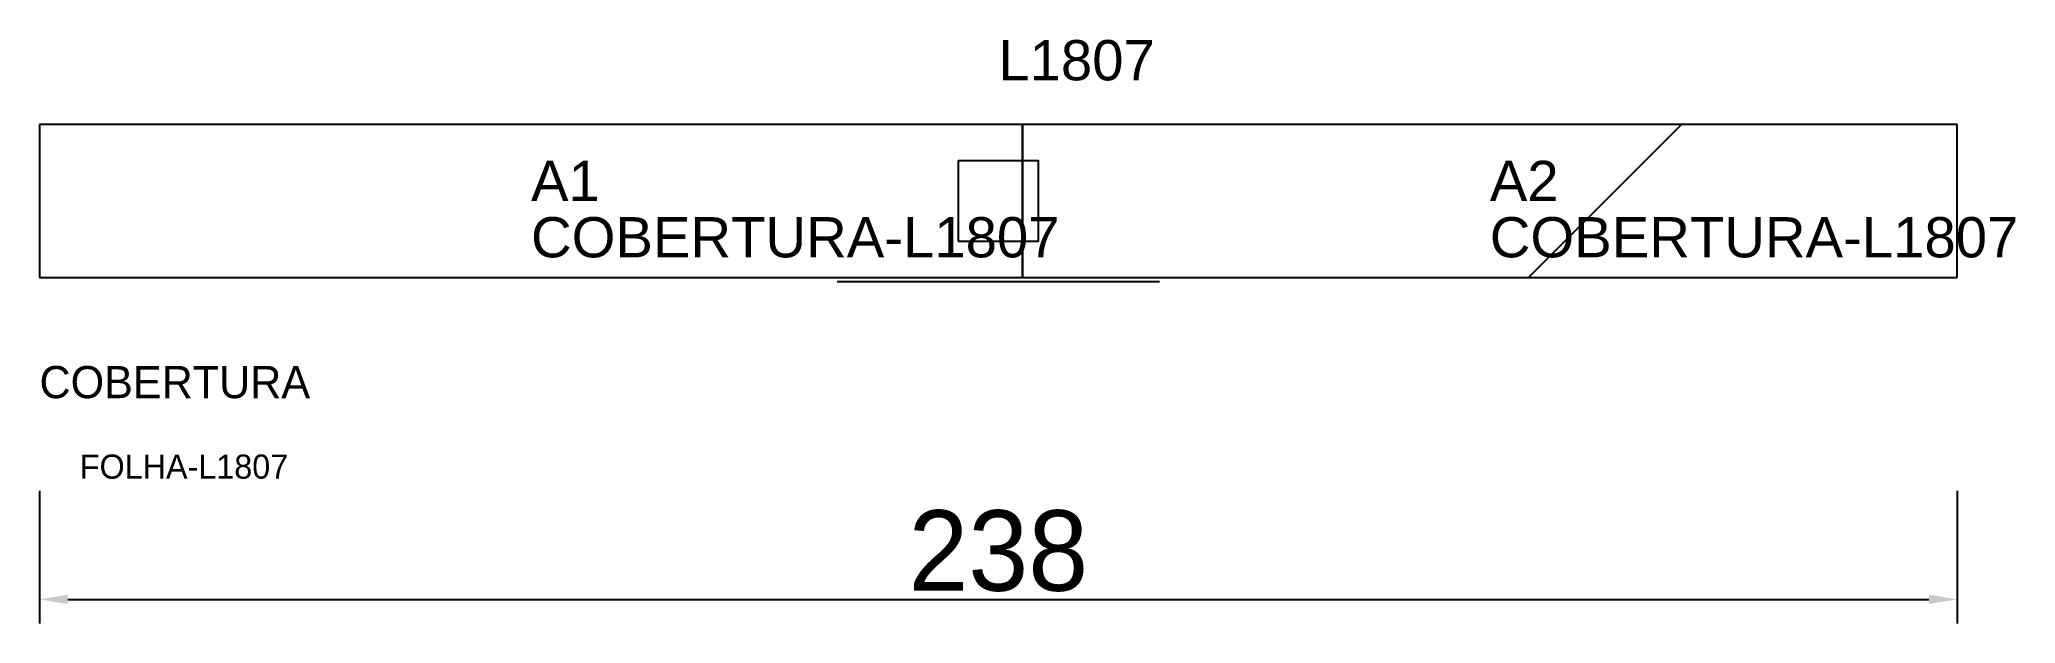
# Model space of a CAD drawing. Header units: metres. Extents: x 222 to 467, y 140 to 212.
import ezdxf

# ---------------------------------------------------------------- set-up
doc = ezdxf.new("R2010")
doc.units = ezdxf.units.M
for name, color, linetype in [('3', 3, 'CONTINUOUS'), ('AUX00', 7, 'CONTINUOUS'), ('COTA', 241, 'CONTINUOUS'), ('FOLHA', 255, 'CONTINUOUS'), ('Hachura', 251, 'CONTINUOUS'), ('NOMENCLATURA', 7, 'CONTINUOUS'), ('Nível', 160, 'CONTINUOUS'), ('Painéis', 200, 'CONTINUOUS'), ('Pilares', 5, 'CONTINUOUS'), ('SARR_2.2x7', 40, 'CONTINUOUS')]:
    doc.layers.add(name, color=color, linetype=linetype)
doc.styles.add('ARIAL', font='Arial.ttf')
doc.styles.add('STR_STANDARD', font='arial.ttf')
doc.dimstyles.new('EZ DXF', dxfattribs={"dimtxt": 10, "dimasz": 3.5, "dimexe": 3, "dimexo": 1.5, "dimgap": 1, "dimtad": 1, "dimdec": 1, "dimdsep": 46, "dimcen": 2.5, "dimazin": 3, "dimtfac": 1, "dimtmove": 0, "dimatfit": 3})

msp = doc.modelspace()

# ---------------------------------------------------------------- hatches: boundary and pattern name
at = {"layer": 'Hachura'}
h = msp.add_hatch(dxfattribs=at)
h.set_pattern_fill('ANSI31', scale=50)
h.paths.add_polyline_path([(222.2, 182.5), (460.2, 182.5), (460.2, 201.5), (222.2, 201.5)])
h = msp.add_hatch(dxfattribs=at)
h.set_pattern_fill('ANSI31', scale=50)
h.paths.add_polyline_path([(222.2, 182.5), (460.2, 182.5), (460.2, 201.5), (222.2, 201.5)])

# ---------------------------------------------------------------- linework, layer by layer
at = {"layer": '3'}
msp.add_lwpolyline([(344.2, 182.5), (344.2, 201.5)], close=True, dxfattribs=at)
msp.add_lwpolyline([(344.2, 182.5), (344.2, 201.5)], close=True, dxfattribs=at)
at = {"layer": 'Painéis', "color": 200}
for p, q in [((460.2, 201.5), (222.2, 201.5)), ((222.2, 201.5), (222.2, 182.5)), ((460.2, 201.5), (222.2, 201.5)), ((222.2, 201.5), (222.2, 182.5)), ((460.2, 182.5), (460.2, 201.5)), ((460.2, 182.5), (460.2, 201.5)), ((222.2, 182.5), (460.2, 182.5)), ((222.2, 182.5), (460.2, 182.5))]:
    msp.add_line(p, q, dxfattribs=at)
at = {"layer": 'Pilares'}
msp.add_lwpolyline([(336.2, 187), (346.2, 187), (346.2, 197), (336.2, 197)], close=True, dxfattribs=at)
msp.add_lwpolyline([(336.2, 187), (346.2, 187), (346.2, 197), (336.2, 197)], close=True, dxfattribs=at)
at = {"layer": 'SARR_2.2x7'}
msp.add_line((321.2, 182), (361.2, 182), dxfattribs=at)
msp.add_line((321.2, 182), (361.2, 182), dxfattribs=at)

# ---------------------------------------------------------------- texts
at = {"layer": '3', "style": 'STR_STANDARD'}
for s, p in [('A1', (283.2, 192)), ('A1', (283.2, 192)), ('A2', (402.2, 192)), ('A2', (402.2, 192))]:
    msp.add_text(s, height=5, dxfattribs=at).set_placement(p)
at = {"layer": 'AUX00', "style": 'STR_STANDARD'}
for p in [(283.2, 185), (283.2, 185), (402.2, 185), (402.2, 185)]:
    msp.add_text('COBERTURA-L1807', height=5, dxfattribs=at).set_placement(p)
at = {"layer": 'FOLHA'}
msp.add_text('FOLHA-L1807', height=3, dxfattribs=at).set_placement((227.2, 157.5))
msp.add_text('FOLHA-L1807', height=3, dxfattribs=at).set_placement((227.2, 157.5))
at = {"layer": 'NOMENCLATURA', "insert": (341.2, 212), "char_height": 5, "attachment_point": 1, "style": 'ARIAL'}
msp.add_mtext('L1807', dxfattribs=at)
msp.add_mtext('L1807', dxfattribs=at)
at = {"layer": 'Nível'}
msp.add_text('COBERTURA', height=4, dxfattribs=at).set_placement((222.2, 167.5))
msp.add_text('COBERTURA', height=4, dxfattribs=at).set_placement((222.2, 167.5))

# ---------------------------------------------------------------- dimensions: what is measured, and where the dimension line sits
at = {"layer": 'COTA'}
msp.add_linear_dim(base=(222.2, 142.5), p1=(222.2, 157.5), p2=(460.2, 157.5), dimstyle='EZ DXF', dxfattribs=at).render()
msp.add_linear_dim(base=(222.2, 142.5), p1=(222.2, 157.5), p2=(460.2, 157.5), dimstyle='EZ DXF', dxfattribs=at).render()

doc.saveas('drawing.dxf')
